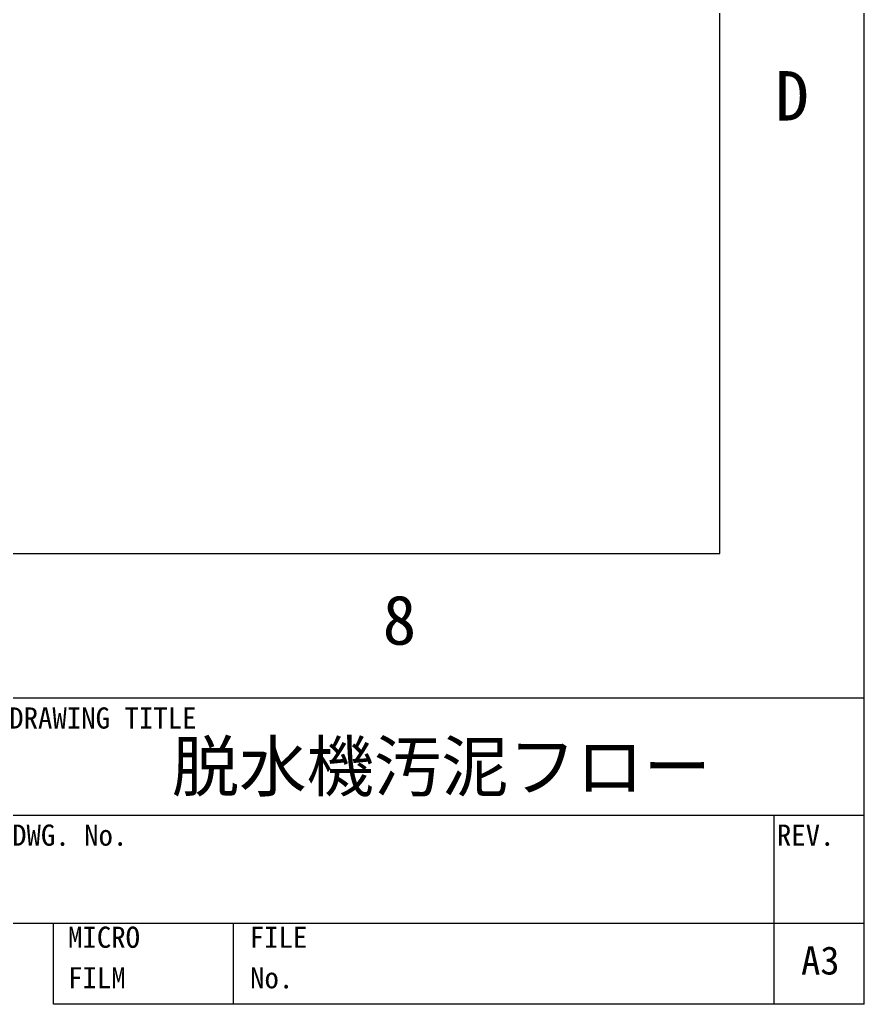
# Model space of a CAD drawing. Units: millimetres at full size. Extents: x -18456 to 18937, y -12290 to 13871.
# Drawn here: x 14550 to 18937, y -12290 to -7176 of the extents above; entities that cross this region are included whole.
import ezdxf
from ezdxf.enums import TextEntityAlignment as Align

# ---------------------------------------------------------------- set-up
doc = ezdxf.new("R2010")
doc.units = ezdxf.units.MM
doc.header["$LTSCALE"] = 100
doc.layers.add('1-2', color=5, linetype='Continuous', lineweight=18)
doc.styles.add('ＭＳ ゴシック', font='')
doc.styles.get('ＭＳ ゴシック').set_extended_font_data('MS Gothic')

msp = doc.modelspace()

# ---------------------------------------------------------------- linework, layer by layer
at = {"layer": '1-2', "color": 7}
for p, q in [((18937.1, -11869.1), (18937.1, 13870.9)), ((-18456.1, -10699.1), (18937.1, -10699.1))]:
    msp.add_line(p, q, dxfattribs=at)
at = {"layer": '1-2'}
for p, q in [((14444.3, -11307.5), (18937.1, -11307.5)), ((18469.1, -11869.1), (18469.1, -11307.5)), ((14725.1, -12290.3), (14725.1, -11869.1)), ((15661.1, -12290.3), (15661.1, -11869.1)), ((18469.1, -12290.3), (18469.1, -11869.1)), ((18937.1, -12290.3), (18937.1, -11869.1)), ((18937.1, -12290.3), (14725.1, -12290.3))]:
    msp.add_line(p, q, dxfattribs=at)
at = {"layer": '1-2', "color": 7}
msp.add_lwpolyline([(-18456.1, 13870.9), (-18456.1, -11869.1), (18937.1, -11869.1)], dxfattribs=at)
at = {"layer": '1-2', "color": 3}
msp.add_lwpolyline([(-17706.1, -9949.1), (18187.1, -9949.1), (18187.1, 13120.9)], dxfattribs=at)

# ---------------------------------------------------------------- texts
at = {"layer": '1-2', "color": 7, "style": 'ＭＳ ゴシック'}
for s, height, p in [('D', 256.6, (18474.6, -7776.6)), ('8', 256.6, (16435.5, -10499.1)), ('DRAWING TITLE', 110, (14495.6, -10891.1)), ('DWG. No.', 110, (14510.8, -11499.5)), ('REV.', 110, (18482.9, -11499.5)), ('MICRO', 110, (14801.1, -12029.9)), ('FILE', 110, (15744.8, -12029.9)), ('A3', 146.6, (18608.9, -12179.7)), ('FILM', 110, (14801.4, -12240.5)), ('No.', 110, (15746.8, -12240.5))]:
    msp.add_text(s, height=height, dxfattribs=at).set_placement(p, align=Align.BOTTOM_LEFT)
at = {"layer": '1-2', "color": 3, "style": 'ＭＳ ゴシック'}
msp.add_text('脱水機汚泥フロー', height=256.6, dxfattribs=at).set_placement((15340.1, -11259.9), align=Align.BOTTOM_LEFT)

doc.saveas('drawing.dxf')
